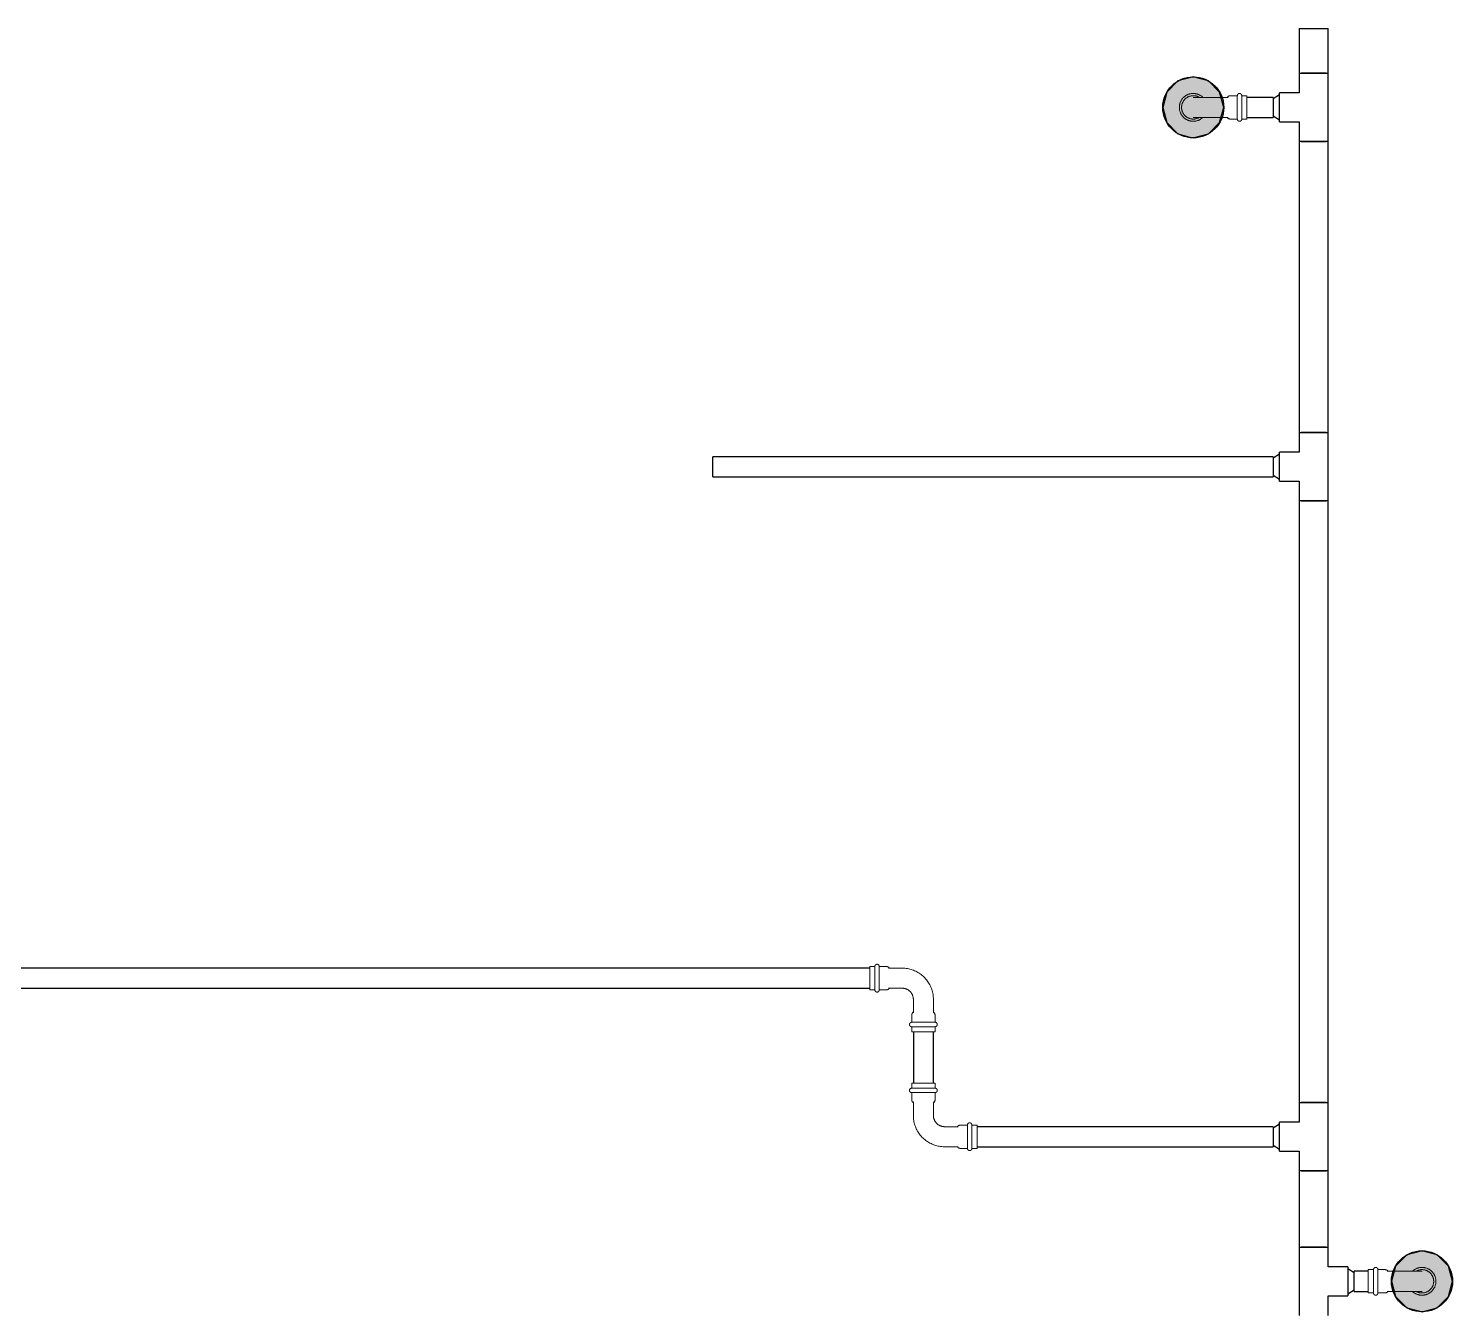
# Model space of a CAD drawing. Header units: inches. Extents: x -3327 to -1, y 8 to 1328.
# Drawn here: x -2052.7 to -1959.3, y 963.2 to 1047.6 of the extents above; entities that cross this region are included whole.
import ezdxf

# ---------------------------------------------------------------- set-up
doc = ezdxf.new("R2010")
doc.units = ezdxf.units.IN
doc.header["$MEASUREMENT"] = 0
doc.layers.add('P-PIPE', color=3, linetype='Continuous', lineweight=9)
doc.layers.add('X - REF - FP', color=7, linetype='Continuous', true_color=0xb90000)

# ---------------------------------------------------------------- blocks, each defined once
blk = doc.blocks.new('Victaulic-VicPress316-Elbow 90-45deg Style P568_P571 - Standard-V2-SECOND LEVEL')
at = {"layer": 'P-PIPE'}
for p, q in [((-3203.704, 731.097), (-3203.704, 730.203)), ((-3202.389, 730.206), (-3202.389, 731.097)), ((-3203.813, 730.051), (-3203.813, 729.6)), ((-3203.046, 729.6), (-3203.813, 729.6)), ((-3203.813, 729.309), (-3203.813, 728.97)), ((-3203.046, 729.309), (-3203.813, 729.309)), ((-3202.28, 729.6), (-3203.046, 729.6)), ((-3202.28, 729.309), (-3203.046, 729.309)), ((-3202.28, 729.6), (-3202.28, 730.051)), ((-3202.28, 728.97), (-3202.28, 729.309)), ((-3203.813, 728.97), (-3203.046, 728.97)), ((-3203.046, 728.97), (-3202.28, 728.97))]:
    blk.add_line(p, q, dxfattribs=at)
at = {"layer": 'P-PIPE', "flags": 128}
for points in [[(-3203.046, 733.402), (-3203.083, 733.401), (-3203.119, 733.399), (-3203.155, 733.395), (-3203.191, 733.39), (-3203.227, 733.384), (-3203.263, 733.376), (-3203.298, 733.366), (-3203.333, 733.356), (-3203.367, 733.344), (-3203.401, 733.33), (-3203.434, 733.315), (-3203.467, 733.299), (-3203.499, 733.281), (-3203.53, 733.263), (-3203.561, 733.243), (-3203.591, 733.222), (-3203.619, 733.199), (-3203.647, 733.176), (-3203.674, 733.151), (-3203.7, 733.125), (-3203.725, 733.099), (-3203.749, 733.071), (-3203.772, 733.043), (-3203.793, 733.013), (-3203.813, 732.983), (-3203.833, 732.952), (-3203.85, 732.92), (-3203.867, 732.887), (-3203.882, 732.854), (-3203.896, 732.82), (-3203.909, 732.786), (-3203.92, 732.751), (-3203.93, 732.716), (-3203.938, 732.681), (-3203.945, 732.645), (-3203.95, 732.609), (-3203.954, 732.573), (-3203.957, 732.536), (-3203.958, 732.5), (-3203.958, 732.463), (-3203.956, 732.427), (-3203.953, 732.391), (-3203.948, 732.354), (-3203.942, 732.318), (-3203.934, 732.283), (-3203.925, 732.247), (-3203.915, 732.212), (-3203.903, 732.178), (-3203.89, 732.144), (-3203.875, 732.11), (-3203.859, 732.078), (-3203.842, 732.045), (-3203.824, 732.014), (-3203.804, 731.983), (-3203.783, 731.953), (-3203.761, 731.924), (-3203.738, 731.896), (-3203.714, 731.869)], [(-3203.046, 733.257), (-3203.077, 733.256), (-3203.107, 733.254), (-3203.138, 733.251), (-3203.168, 733.247), (-3203.198, 733.241), (-3203.228, 733.235), (-3203.258, 733.227), (-3203.287, 733.218), (-3203.316, 733.207), (-3203.345, 733.196), (-3203.373, 733.183), (-3203.4, 733.17), (-3203.427, 733.155), (-3203.453, 733.139), (-3203.479, 733.123), (-3203.504, 733.105), (-3203.528, 733.086), (-3203.551, 733.066), (-3203.574, 733.046), (-3203.596, 733.024), (-3203.617, 733.002), (-3203.637, 732.978), (-3203.656, 732.954), (-3203.674, 732.93), (-3203.691, 732.904), (-3203.707, 732.878), (-3203.722, 732.851), (-3203.736, 732.824), (-3203.749, 732.796), (-3203.76, 732.768), (-3203.771, 732.739), (-3203.78, 732.71), (-3203.789, 732.68), (-3203.796, 732.65), (-3203.801, 732.62), (-3203.806, 732.59), (-3203.809, 732.559), (-3203.812, 732.529), (-3203.812, 732.498), (-3203.812, 732.468), (-3203.811, 732.437), (-3203.808, 732.406), (-3203.804, 732.376), (-3203.799, 732.346), (-3203.792, 732.316), (-3203.785, 732.286), (-3203.776, 732.257), (-3203.766, 732.228), (-3203.755, 732.199), (-3203.743, 732.171), (-3203.73, 732.143), (-3203.715, 732.116), (-3203.704, 732.096)], [(-3202.389, 731.858), (-3202.367, 731.881), (-3202.343, 731.909), (-3202.32, 731.937), (-3202.299, 731.967), (-3202.279, 731.997), (-3202.26, 732.028), (-3202.242, 732.06), (-3202.225, 732.093), (-3202.21, 732.126), (-3202.196, 732.16), (-3202.183, 732.194), (-3202.172, 732.229), (-3202.163, 732.264), (-3202.154, 732.299), (-3202.147, 732.335), (-3202.142, 732.371), (-3202.138, 732.407), (-3202.135, 732.444), (-3202.134, 732.48), (-3202.134, 732.517), (-3202.136, 732.553), (-3202.139, 732.589), (-3202.144, 732.626), (-3202.15, 732.662), (-3202.158, 732.697), (-3202.167, 732.733), (-3202.177, 732.768), (-3202.189, 732.802), (-3202.202, 732.836), (-3202.217, 732.87), (-3202.233, 732.902), (-3202.25, 732.935), (-3202.268, 732.966), (-3202.288, 732.997), (-3202.309, 733.027), (-3202.331, 733.056), (-3202.354, 733.084), (-3202.378, 733.111), (-3202.404, 733.137), (-3202.43, 733.163), (-3202.457, 733.187), (-3202.486, 733.21), (-3202.515, 733.231), (-3202.545, 733.252), (-3202.576, 733.271), (-3202.608, 733.29), (-3202.64, 733.307), (-3202.673, 733.322), (-3202.706, 733.336), (-3202.741, 733.349), (-3202.775, 733.361), (-3202.81, 733.371), (-3202.846, 733.38), (-3202.881, 733.387), (-3202.917, 733.393), (-3202.954, 733.397), (-3202.99, 733.4), (-3203.026, 733.402), (-3203.046, 733.402)], [(-3202.385, 732.102), (-3202.37, 732.129), (-3202.356, 732.156), (-3202.343, 732.184), (-3202.332, 732.212), (-3202.321, 732.241), (-3202.312, 732.27), (-3202.304, 732.3), (-3202.297, 732.33), (-3202.291, 732.36), (-3202.286, 732.39), (-3202.283, 732.421), (-3202.281, 732.451), (-3202.28, 732.482), (-3202.28, 732.512), (-3202.281, 732.543), (-3202.284, 732.574), (-3202.288, 732.604), (-3202.293, 732.634), (-3202.3, 732.664), (-3202.307, 732.694), (-3202.316, 732.723), (-3202.326, 732.752), (-3202.337, 732.781), (-3202.349, 732.809), (-3202.362, 732.837), (-3202.377, 732.864), (-3202.392, 732.89), (-3202.409, 732.916), (-3202.426, 732.941), (-3202.445, 732.966), (-3202.464, 732.989), (-3202.485, 733.012), (-3202.506, 733.034), (-3202.528, 733.055), (-3202.551, 733.075), (-3202.575, 733.095), (-3202.6, 733.113), (-3202.625, 733.13), (-3202.651, 733.147), (-3202.677, 733.162), (-3202.705, 733.176), (-3202.732, 733.189), (-3202.761, 733.201), (-3202.789, 733.212), (-3202.818, 733.222), (-3202.848, 733.23), (-3202.878, 733.238), (-3202.908, 733.244), (-3202.938, 733.249), (-3202.968, 733.253), (-3202.999, 733.255), (-3203.029, 733.256), (-3203.046, 733.257)], [(-3203.704, 732.49), (-3203.704, 732.489), (-3203.704, 732.486), (-3203.704, 732.48), (-3203.704, 732.472), (-3203.704, 732.462), (-3203.704, 732.45), (-3203.704, 732.436), (-3203.704, 732.419), (-3203.704, 732.401), (-3203.704, 732.38), (-3203.704, 732.357), (-3203.704, 732.333), (-3203.704, 732.306), (-3203.704, 732.277), (-3203.704, 732.247), (-3203.704, 732.214), (-3203.704, 732.18), (-3203.704, 732.144), (-3203.704, 732.107), (-3203.704, 732.068), (-3203.704, 732.027), (-3203.704, 731.985), (-3203.704, 731.941), (-3203.704, 731.896), (-3203.704, 731.85), (-3203.704, 731.802), (-3203.704, 731.754), (-3203.704, 731.704), (-3203.704, 731.653), (-3203.704, 731.602), (-3203.704, 731.549), (-3203.704, 731.496), (-3203.704, 731.443), (-3203.704, 731.388), (-3203.704, 731.334), (-3203.704, 731.279), (-3203.704, 731.223), (-3203.704, 731.168), (-3203.704, 731.112), (-3203.704, 731.097)], [(-3202.389, 731.097), (-3202.389, 731.153), (-3202.389, 731.208), (-3202.389, 731.264), (-3202.389, 731.319), (-3202.389, 731.374), (-3202.389, 731.428), (-3202.389, 731.482), (-3202.389, 731.535), (-3202.389, 731.588), (-3202.389, 731.639), (-3202.389, 731.69), (-3202.389, 731.74), (-3202.389, 731.789), (-3202.389, 731.837), (-3202.389, 731.884), (-3202.389, 731.929), (-3202.389, 731.973), (-3202.389, 732.016), (-3202.389, 732.057), (-3202.389, 732.096), (-3202.389, 732.134), (-3202.389, 732.171), (-3202.389, 732.205), (-3202.389, 732.238), (-3202.389, 732.269), (-3202.389, 732.298), (-3202.389, 732.326), (-3202.389, 732.351), (-3202.389, 732.374), (-3202.389, 732.395), (-3202.389, 732.414), (-3202.389, 732.432), (-3202.389, 732.446), (-3202.389, 732.459), (-3202.389, 732.47), (-3202.389, 732.478), (-3202.389, 732.484), (-3202.389, 732.488), (-3202.389, 732.49), (-3202.389, 732.49)], [(-3203.813, 730.051), (-3203.812, 730.062), (-3203.812, 730.073), (-3203.811, 730.084), (-3203.809, 730.094), (-3203.807, 730.105), (-3203.805, 730.116), (-3203.802, 730.126), (-3203.799, 730.137), (-3203.795, 730.147), (-3203.791, 730.157), (-3203.787, 730.167), (-3203.782, 730.177), (-3203.777, 730.186), (-3203.771, 730.196), (-3203.765, 730.205), (-3203.759, 730.214), (-3203.752, 730.222), (-3203.745, 730.231), (-3203.738, 730.239), (-3203.73, 730.246), (-3203.722, 730.254), (-3203.714, 730.261), (-3203.705, 730.268), (-3203.704, 730.269)], [(-3202.389, 730.269), (-3202.38, 730.262), (-3202.372, 730.255), (-3202.364, 730.248), (-3202.356, 730.24), (-3202.348, 730.232), (-3202.341, 730.224), (-3202.335, 730.215), (-3202.328, 730.207), (-3202.322, 730.197), (-3202.317, 730.188), (-3202.311, 730.179), (-3202.306, 730.169), (-3202.302, 730.159), (-3202.298, 730.149), (-3202.294, 730.139), (-3202.291, 730.128), (-3202.288, 730.118), (-3202.285, 730.107), (-3202.283, 730.096), (-3202.282, 730.086), (-3202.281, 730.075), (-3202.28, 730.064), (-3202.28, 730.053), (-3202.28, 730.051)], [(-3203.813, 729.309), (-3203.818, 729.309), (-3203.824, 729.309), (-3203.83, 729.31), (-3203.836, 729.31), (-3203.841, 729.311), (-3203.847, 729.313), (-3203.853, 729.314), (-3203.858, 729.316), (-3203.864, 729.318), (-3203.869, 729.32), (-3203.875, 729.322), (-3203.88, 729.325), (-3203.885, 729.328), (-3203.89, 729.331), (-3203.895, 729.334), (-3203.899, 729.337), (-3203.904, 729.341), (-3203.908, 729.345), (-3203.913, 729.349), (-3203.917, 729.353), (-3203.921, 729.357), (-3203.925, 729.361), (-3203.928, 729.366), (-3203.932, 729.371), (-3203.935, 729.375), (-3203.938, 729.38), (-3203.941, 729.385), (-3203.944, 729.391), (-3203.946, 729.396), (-3203.948, 729.401), (-3203.95, 729.407), (-3203.952, 729.412), (-3203.953, 729.418), (-3203.955, 729.424), (-3203.956, 729.429), (-3203.957, 729.435), (-3203.957, 729.441), (-3203.958, 729.447), (-3203.958, 729.452), (-3203.958, 729.458), (-3203.958, 729.464), (-3203.957, 729.47), (-3203.956, 729.476), (-3203.955, 729.481), (-3203.954, 729.487), (-3203.953, 729.493), (-3203.951, 729.498), (-3203.949, 729.504), (-3203.947, 729.509), (-3203.945, 729.515), (-3203.942, 729.52), (-3203.94, 729.525), (-3203.937, 729.53), (-3203.934, 729.535), (-3203.93, 729.54), (-3203.927, 729.544), (-3203.923, 729.549), (-3203.919, 729.553), (-3203.915, 729.557), (-3203.911, 729.561), (-3203.906, 729.565), (-3203.902, 729.569), (-3203.897, 729.572), (-3203.892, 729.576), (-3203.888, 729.579), (-3203.882, 729.582), (-3203.877, 729.584), (-3203.872, 729.587), (-3203.867, 729.589), (-3203.861, 729.591), (-3203.856, 729.593), (-3203.85, 729.595), (-3203.845, 729.596), (-3203.839, 729.597), (-3203.833, 729.598), (-3203.827, 729.599), (-3203.821, 729.599), (-3203.816, 729.599), (-3203.813, 729.6)], [(-3203.046, 729.6), (-3203.077, 729.6), (-3203.107, 729.6), (-3203.138, 729.6), (-3203.168, 729.6), (-3203.198, 729.6), (-3203.228, 729.6), (-3203.258, 729.6), (-3203.287, 729.6), (-3203.316, 729.6), (-3203.345, 729.6), (-3203.373, 729.6), (-3203.4, 729.6), (-3203.427, 729.6), (-3203.453, 729.6), (-3203.479, 729.6), (-3203.504, 729.6), (-3203.528, 729.6), (-3203.551, 729.6), (-3203.574, 729.6), (-3203.596, 729.6), (-3203.617, 729.6), (-3203.637, 729.6), (-3203.656, 729.6), (-3203.674, 729.6), (-3203.691, 729.6), (-3203.707, 729.6), (-3203.722, 729.6), (-3203.736, 729.6), (-3203.749, 729.6), (-3203.76, 729.6), (-3203.771, 729.6), (-3203.78, 729.6), (-3203.789, 729.6), (-3203.796, 729.6), (-3203.801, 729.6), (-3203.806, 729.6), (-3203.809, 729.6), (-3203.812, 729.6), (-3203.812, 729.6), (-3203.813, 729.6)], [(-3203.813, 729.6), (-3203.812, 729.6), (-3203.81, 729.6), (-3203.807, 729.6), (-3203.803, 729.6), (-3203.797, 729.6), (-3203.791, 729.6), (-3203.783, 729.6), (-3203.774, 729.6)], [(-3203.771, 729.309), (-3203.78, 729.309), (-3203.789, 729.309), (-3203.796, 729.309), (-3203.801, 729.309), (-3203.806, 729.309), (-3203.809, 729.309), (-3203.812, 729.309), (-3203.812, 729.309), (-3203.813, 729.309)], [(-3203.813, 729.309), (-3203.812, 729.309), (-3203.81, 729.309), (-3203.807, 729.309), (-3203.803, 729.309), (-3203.797, 729.309), (-3203.791, 729.309), (-3203.783, 729.309), (-3203.774, 729.309), (-3203.763, 729.309), (-3203.752, 729.309), (-3203.74, 729.309), (-3203.726, 729.309), (-3203.711, 729.309), (-3203.695, 729.309), (-3203.679, 729.309), (-3203.661, 729.309), (-3203.642, 729.309), (-3203.622, 729.309), (-3203.602, 729.309), (-3203.58, 729.309), (-3203.558, 729.309), (-3203.534, 729.309), (-3203.51, 729.309), (-3203.486, 729.309), (-3203.46, 729.309), (-3203.434, 729.309), (-3203.407, 729.309), (-3203.38, 729.309), (-3203.352, 729.309), (-3203.324, 729.309), (-3203.295, 729.309), (-3203.266, 729.309), (-3203.236, 729.309), (-3203.206, 729.309), (-3203.176, 729.309), (-3203.146, 729.309), (-3203.116, 729.309), (-3203.085, 729.309), (-3203.054, 729.309), (-3203.046, 729.309)], [(-3202.28, 729.6), (-3202.28, 729.6), (-3202.282, 729.6), (-3202.285, 729.6), (-3202.289, 729.6), (-3202.295, 729.6), (-3202.302, 729.6), (-3202.309, 729.6), (-3202.318, 729.6), (-3202.329, 729.6), (-3202.34, 729.6), (-3202.353, 729.6), (-3202.366, 729.6), (-3202.381, 729.6), (-3202.397, 729.6), (-3202.413, 729.6), (-3202.431, 729.6), (-3202.45, 729.6), (-3202.47, 729.6), (-3202.49, 729.6), (-3202.512, 729.6), (-3202.534, 729.6), (-3202.558, 729.6), (-3202.582, 729.6), (-3202.606, 729.6), (-3202.632, 729.6), (-3202.658, 729.6), (-3202.685, 729.6), (-3202.712, 729.6), (-3202.74, 729.6), (-3202.768, 729.6), (-3202.797, 729.6), (-3202.826, 729.6), (-3202.856, 729.6), (-3202.886, 729.6), (-3202.916, 729.6), (-3202.946, 729.6), (-3202.977, 729.6), (-3203.007, 729.6), (-3203.038, 729.6), (-3203.046, 729.6)], [(-3203.046, 729.309), (-3203.015, 729.309), (-3202.985, 729.309), (-3202.954, 729.309), (-3202.924, 729.309), (-3202.894, 729.309), (-3202.864, 729.309), (-3202.834, 729.309), (-3202.805, 729.309), (-3202.776, 729.309), (-3202.748, 729.309), (-3202.72, 729.309), (-3202.692, 729.309), (-3202.665, 729.309), (-3202.639, 729.309), (-3202.613, 729.309), (-3202.588, 729.309), (-3202.564, 729.309), (-3202.541, 729.309), (-3202.518, 729.309), (-3202.496, 729.309), (-3202.475, 729.309), (-3202.455, 729.309), (-3202.436, 729.309), (-3202.418, 729.309), (-3202.401, 729.309), (-3202.385, 729.309), (-3202.37, 729.309), (-3202.356, 729.309), (-3202.343, 729.309), (-3202.332, 729.309), (-3202.321, 729.309), (-3202.312, 729.309), (-3202.304, 729.309), (-3202.297, 729.309), (-3202.291, 729.309), (-3202.286, 729.309), (-3202.283, 729.309), (-3202.281, 729.309), (-3202.28, 729.309), (-3202.28, 729.309)], [(-3202.321, 729.6), (-3202.312, 729.6), (-3202.304, 729.6), (-3202.297, 729.6), (-3202.291, 729.6), (-3202.286, 729.6), (-3202.283, 729.6), (-3202.281, 729.6), (-3202.28, 729.6), (-3202.28, 729.6)], [(-3202.28, 729.309), (-3202.28, 729.309), (-3202.282, 729.309), (-3202.285, 729.309), (-3202.289, 729.309), (-3202.295, 729.309), (-3202.302, 729.309), (-3202.309, 729.309), (-3202.318, 729.309)], [(-3202.28, 729.6), (-3202.274, 729.599), (-3202.268, 729.599), (-3202.262, 729.598), (-3202.256, 729.598), (-3202.251, 729.597), (-3202.245, 729.595), (-3202.239, 729.594), (-3202.234, 729.592), (-3202.228, 729.59), (-3202.223, 729.588), (-3202.218, 729.586), (-3202.212, 729.583), (-3202.207, 729.58), (-3202.202, 729.577), (-3202.197, 729.574), (-3202.193, 729.571), (-3202.188, 729.567), (-3202.184, 729.563), (-3202.179, 729.559), (-3202.175, 729.555), (-3202.171, 729.551), (-3202.167, 729.547), (-3202.164, 729.542), (-3202.16, 729.537), (-3202.157, 729.533), (-3202.154, 729.528), (-3202.151, 729.523), (-3202.149, 729.517), (-3202.146, 729.512), (-3202.144, 729.507), (-3202.142, 729.501), (-3202.14, 729.496), (-3202.139, 729.49), (-3202.137, 729.484), (-3202.136, 729.479), (-3202.135, 729.473), (-3202.135, 729.467), (-3202.134, 729.461), (-3202.134, 729.456), (-3202.134, 729.45), (-3202.134, 729.444), (-3202.135, 729.438), (-3202.136, 729.432), (-3202.137, 729.427), (-3202.138, 729.421), (-3202.139, 729.415), (-3202.141, 729.41), (-3202.143, 729.404), (-3202.145, 729.399), (-3202.147, 729.393), (-3202.15, 729.388), (-3202.152, 729.383), (-3202.155, 729.378), (-3202.159, 729.373), (-3202.162, 729.368), (-3202.165, 729.364), (-3202.169, 729.359), (-3202.173, 729.355), (-3202.177, 729.351), (-3202.181, 729.347), (-3202.186, 729.343), (-3202.19, 729.339), (-3202.195, 729.336), (-3202.2, 729.332), (-3202.205, 729.329), (-3202.21, 729.326), (-3202.215, 729.324), (-3202.22, 729.321), (-3202.225, 729.319), (-3202.231, 729.317), (-3202.236, 729.315), (-3202.242, 729.313), (-3202.248, 729.312), (-3202.253, 729.311), (-3202.259, 729.31), (-3202.265, 729.309), (-3202.271, 729.309), (-3202.276, 729.309), (-3202.28, 729.309)]]:
    blk.add_lwpolyline(points, dxfattribs=at)
blk = doc.blocks.new('Victaulic-VicPress316-Elbow 90-45deg Style P568_P571 - Standard-V1-SECOND LEVEL')
at = {"layer": 'P-PIPE'}
for p, q in [((-0.767, 3.52), (-0.767, 3.181)), ((0.766, 3.52), (-0.767, 3.52)), ((-0.767, 3.181), (0.766, 3.181)), ((-0.767, 2.89), (-0.767, 2.439)), ((-0.767, 2.89), (0.766, 2.89)), ((0.766, 3.181), (0.766, 3.52)), ((0.766, 2.439), (0.766, 2.89)), ((-0.658, 2.278), (-0.658, 1.393)), ((0.657, 1.393), (0.657, 2.278)), ((-3.181, 0.766), (-3.52, 0.766)), ((-3.52, 0.766), (-3.52, -0.767)), ((-3.181, -0.767), (-3.181, 0.766)), ((-2.439, 0.766), (-2.89, 0.766)), ((-2.89, -0.767), (-2.89, 0.766)), ((-1.393, 0.657), (-2.278, 0.657)), ((-3.52, -0.767), (-3.181, -0.767)), ((-2.89, -0.767), (-2.439, -0.767)), ((-2.278, -0.658), (-1.393, -0.658))]:
    blk.add_line(p, q, dxfattribs=at)
at = {"layer": 'P-PIPE', "flags": 128}
for points in [[(-0.767, 2.89), (-0.772, 2.891), (-0.778, 2.891), (-0.784, 2.892), (-0.79, 2.892), (-0.795, 2.893), (-0.801, 2.895), (-0.807, 2.896), (-0.812, 2.898), (-0.818, 2.9), (-0.823, 2.902), (-0.828, 2.904), (-0.834, 2.907), (-0.839, 2.91), (-0.844, 2.913), (-0.849, 2.916), (-0.853, 2.919), (-0.858, 2.923), (-0.862, 2.927), (-0.867, 2.931), (-0.871, 2.935), (-0.875, 2.939), (-0.879, 2.943), (-0.882, 2.948), (-0.886, 2.953), (-0.889, 2.957), (-0.892, 2.962), (-0.895, 2.967), (-0.897, 2.973), (-0.9, 2.978), (-0.902, 2.983), (-0.904, 2.989), (-0.906, 2.994), (-0.907, 3), (-0.909, 3.006), (-0.91, 3.011), (-0.911, 3.017), (-0.911, 3.023), (-0.912, 3.029), (-0.912, 3.034), (-0.912, 3.04), (-0.912, 3.046), (-0.911, 3.052), (-0.91, 3.058), (-0.909, 3.063), (-0.908, 3.069), (-0.907, 3.075), (-0.905, 3.08), (-0.903, 3.086), (-0.901, 3.091), (-0.899, 3.097), (-0.896, 3.102), (-0.894, 3.107), (-0.891, 3.112), (-0.887, 3.117), (-0.884, 3.122), (-0.881, 3.126), (-0.877, 3.131), (-0.873, 3.135), (-0.869, 3.139), (-0.865, 3.143), (-0.86, 3.147), (-0.856, 3.151), (-0.851, 3.154), (-0.846, 3.158), (-0.842, 3.161), (-0.836, 3.164), (-0.831, 3.166), (-0.826, 3.169), (-0.821, 3.171), (-0.815, 3.173), (-0.81, 3.175), (-0.804, 3.177), (-0.798, 3.178), (-0.793, 3.179), (-0.787, 3.18), (-0.781, 3.181), (-0.775, 3.181), (-0.77, 3.181), (-0.767, 3.181)], [(0.766, 3.181), (0.766, 3.181), (0.764, 3.181), (0.761, 3.181), (0.757, 3.181), (0.751, 3.181), (0.745, 3.181), (0.737, 3.181), (0.728, 3.181), (0.717, 3.181), (0.706, 3.181), (0.693, 3.181), (0.68, 3.181), (0.665, 3.181), (0.649, 3.181), (0.633, 3.181), (0.615, 3.181), (0.596, 3.181), (0.576, 3.181), (0.556, 3.181), (0.534, 3.181), (0.512, 3.181), (0.488, 3.181), (0.464, 3.181), (0.44, 3.181), (0.414, 3.181), (0.388, 3.181), (0.361, 3.181), (0.334, 3.181), (0.306, 3.181), (0.278, 3.181), (0.249, 3.181), (0.22, 3.181), (0.19, 3.181), (0.16, 3.181), (0.13, 3.181), (0.1, 3.181), (0.069, 3.181), (0.039, 3.181), (0.008, 3.181), (-0.022, 3.181), (-0.053, 3.181), (-0.084, 3.181), (-0.114, 3.181), (-0.144, 3.181), (-0.174, 3.181), (-0.204, 3.181), (-0.233, 3.181), (-0.262, 3.181), (-0.291, 3.181), (-0.319, 3.181), (-0.347, 3.181), (-0.374, 3.181), (-0.4, 3.181), (-0.426, 3.181), (-0.451, 3.181), (-0.476, 3.181), (-0.499, 3.181), (-0.522, 3.181), (-0.544, 3.181), (-0.565, 3.181), (-0.585, 3.181), (-0.605, 3.181), (-0.623, 3.181), (-0.64, 3.181), (-0.657, 3.181), (-0.672, 3.181), (-0.686, 3.181), (-0.699, 3.181), (-0.711, 3.181), (-0.722, 3.181), (-0.732, 3.181), (-0.74, 3.181), (-0.748, 3.181), (-0.754, 3.181), (-0.759, 3.181), (-0.763, 3.181), (-0.765, 3.181), (-0.766, 3.181), (-0.767, 3.181)], [(-0.767, 3.181), (-0.766, 3.181), (-0.764, 3.181), (-0.761, 3.181), (-0.757, 3.181), (-0.751, 3.181), (-0.745, 3.181), (-0.737, 3.181), (-0.728, 3.181)], [(-0.767, 2.89), (-0.766, 2.89), (-0.764, 2.89), (-0.761, 2.89), (-0.757, 2.89), (-0.751, 2.89), (-0.745, 2.89), (-0.737, 2.89), (-0.728, 2.89), (-0.717, 2.89), (-0.706, 2.89), (-0.693, 2.89), (-0.68, 2.89), (-0.665, 2.89), (-0.649, 2.89), (-0.633, 2.89), (-0.615, 2.89), (-0.596, 2.89), (-0.576, 2.89), (-0.556, 2.89), (-0.534, 2.89), (-0.512, 2.89), (-0.488, 2.89), (-0.464, 2.89), (-0.44, 2.89), (-0.414, 2.89), (-0.388, 2.89), (-0.361, 2.89), (-0.334, 2.89), (-0.306, 2.89), (-0.278, 2.89), (-0.249, 2.89), (-0.22, 2.89), (-0.19, 2.89), (-0.16, 2.89), (-0.13, 2.89), (-0.1, 2.89), (-0.069, 2.89), (-0.039, 2.89), (-0.008, 2.89), (0.022, 2.89), (0.053, 2.89), (0.084, 2.89), (0.114, 2.89), (0.144, 2.89), (0.174, 2.89), (0.204, 2.89), (0.233, 2.89), (0.262, 2.89), (0.291, 2.89), (0.319, 2.89), (0.347, 2.89), (0.374, 2.89), (0.4, 2.89), (0.426, 2.89), (0.451, 2.89), (0.476, 2.89), (0.499, 2.89), (0.522, 2.89), (0.544, 2.89), (0.565, 2.89), (0.585, 2.89), (0.605, 2.89), (0.623, 2.89), (0.64, 2.89), (0.657, 2.89), (0.672, 2.89), (0.686, 2.89), (0.699, 2.89), (0.711, 2.89), (0.722, 2.89), (0.732, 2.89), (0.74, 2.89), (0.748, 2.89), (0.754, 2.89), (0.759, 2.89), (0.763, 2.89), (0.765, 2.89), (0.766, 2.89), (0.766, 2.89)], [(-0.722, 2.89), (-0.732, 2.89), (-0.74, 2.89), (-0.748, 2.89), (-0.754, 2.89), (-0.759, 2.89), (-0.763, 2.89), (-0.765, 2.89), (-0.766, 2.89), (-0.767, 2.89)], [(0.722, 3.181), (0.732, 3.181), (0.74, 3.181), (0.748, 3.181), (0.754, 3.181), (0.759, 3.181), (0.763, 3.181), (0.765, 3.181), (0.766, 3.181), (0.766, 3.181)], [(0.766, 2.89), (0.766, 2.89), (0.764, 2.89), (0.761, 2.89), (0.757, 2.89), (0.751, 2.89), (0.745, 2.89), (0.737, 2.89), (0.728, 2.89)], [(0.766, 3.181), (0.772, 3.181), (0.778, 3.181), (0.784, 3.18), (0.79, 3.18), (0.795, 3.179), (0.801, 3.177), (0.807, 3.176), (0.812, 3.174), (0.818, 3.172), (0.823, 3.17), (0.828, 3.168), (0.834, 3.165), (0.839, 3.162), (0.844, 3.159), (0.849, 3.156), (0.853, 3.153), (0.858, 3.149), (0.862, 3.145), (0.867, 3.141), (0.871, 3.137), (0.875, 3.133), (0.879, 3.129), (0.882, 3.124), (0.886, 3.119), (0.889, 3.115), (0.892, 3.11), (0.895, 3.105), (0.897, 3.099), (0.9, 3.094), (0.902, 3.089), (0.904, 3.083), (0.906, 3.078), (0.907, 3.072), (0.909, 3.066), (0.91, 3.061), (0.911, 3.055), (0.911, 3.049), (0.912, 3.043), (0.912, 3.038), (0.912, 3.032), (0.912, 3.026), (0.911, 3.02), (0.91, 3.014), (0.909, 3.009), (0.908, 3.003), (0.907, 2.997), (0.905, 2.992), (0.903, 2.986), (0.901, 2.981), (0.899, 2.975), (0.896, 2.97), (0.894, 2.965), (0.891, 2.96), (0.887, 2.955), (0.884, 2.95), (0.881, 2.946), (0.877, 2.941), (0.873, 2.937), (0.869, 2.933), (0.865, 2.929), (0.86, 2.925), (0.856, 2.921), (0.851, 2.918), (0.846, 2.914), (0.842, 2.911), (0.836, 2.908), (0.831, 2.906), (0.826, 2.903), (0.821, 2.901), (0.815, 2.899), (0.81, 2.897), (0.804, 2.895), (0.798, 2.894), (0.793, 2.893), (0.787, 2.892), (0.781, 2.891), (0.775, 2.891), (0.77, 2.891), (0.766, 2.89)], [(-0.658, 2.221), (-0.666, 2.228), (-0.674, 2.235), (-0.682, 2.242), (-0.69, 2.25), (-0.698, 2.258), (-0.705, 2.266), (-0.711, 2.275), (-0.718, 2.283), (-0.724, 2.293), (-0.729, 2.302), (-0.735, 2.311), (-0.74, 2.321), (-0.744, 2.331), (-0.748, 2.341), (-0.752, 2.351), (-0.755, 2.362), (-0.758, 2.372), (-0.761, 2.383), (-0.763, 2.394), (-0.764, 2.404), (-0.765, 2.415), (-0.766, 2.426), (-0.767, 2.437), (-0.767, 2.439)], [(0.766, 2.439), (0.766, 2.428), (0.766, 2.417), (0.765, 2.406), (0.763, 2.396), (0.761, 2.385), (0.759, 2.374), (0.756, 2.364), (0.753, 2.353), (0.749, 2.343), (0.745, 2.333), (0.741, 2.323), (0.736, 2.313), (0.73, 2.304), (0.725, 2.294), (0.719, 2.285), (0.713, 2.276), (0.706, 2.268), (0.699, 2.259), (0.692, 2.251), (0.684, 2.244), (0.676, 2.236), (0.668, 2.229), (0.659, 2.222), (0.657, 2.221)], [(-0.658, 1.393), (-0.658, 1.364), (-0.66, 1.334), (-0.663, 1.305), (-0.667, 1.276), (-0.672, 1.247), (-0.679, 1.218), (-0.686, 1.19), (-0.695, 1.162), (-0.705, 1.134), (-0.716, 1.107), (-0.728, 1.08), (-0.741, 1.053), (-0.755, 1.028), (-0.77, 1.002), (-0.786, 0.978), (-0.803, 0.954), (-0.821, 0.931), (-0.84, 0.908), (-0.86, 0.886), (-0.881, 0.865), (-0.902, 0.845), (-0.924, 0.826), (-0.947, 0.808), (-0.971, 0.79), (-0.996, 0.774), (-1.021, 0.759), (-1.046, 0.744), (-1.073, 0.731), (-1.099, 0.719), (-1.126, 0.707), (-1.154, 0.697), (-1.182, 0.688), (-1.21, 0.681), (-1.239, 0.674), (-1.268, 0.668), (-1.297, 0.664), (-1.326, 0.661), (-1.356, 0.658), (-1.385, 0.658), (-1.393, 0.657)], [(-1.393, -0.658), (-1.311, -0.656), (-1.229, -0.651), (-1.148, -0.643), (-1.066, -0.631), (-0.986, -0.617), (-0.906, -0.599), (-0.826, -0.578), (-0.748, -0.553), (-0.671, -0.526), (-0.594, -0.496), (-0.52, -0.462), (-0.446, -0.426), (-0.374, -0.386), (-0.304, -0.344), (-0.235, -0.299), (-0.168, -0.252), (-0.104, -0.201), (-0.041, -0.149), (0.02, -0.093), (0.078, -0.036), (0.134, 0.024), (0.187, 0.087), (0.238, 0.151), (0.287, 0.217), (0.332, 0.285), (0.375, 0.355), (0.415, 0.427), (0.453, 0.5), (0.487, 0.574), (0.518, 0.65), (0.546, 0.727), (0.571, 0.805), (0.593, 0.884), (0.612, 0.964), (0.628, 1.044), (0.64, 1.126), (0.649, 1.207), (0.655, 1.289), (0.657, 1.371), (0.657, 1.393)], [(-3.181, 0.766), (-3.181, 0.772), (-3.181, 0.778), (-3.18, 0.784), (-3.18, 0.79), (-3.179, 0.795), (-3.177, 0.801), (-3.176, 0.807), (-3.174, 0.812), (-3.172, 0.818), (-3.17, 0.823), (-3.168, 0.828), (-3.165, 0.834), (-3.162, 0.839), (-3.159, 0.844), (-3.156, 0.849), (-3.153, 0.853), (-3.149, 0.858), (-3.145, 0.862), (-3.141, 0.867), (-3.137, 0.871), (-3.133, 0.875), (-3.129, 0.879), (-3.124, 0.882), (-3.119, 0.886), (-3.115, 0.889), (-3.11, 0.892), (-3.105, 0.895), (-3.099, 0.897), (-3.094, 0.9), (-3.089, 0.902), (-3.083, 0.904), (-3.078, 0.906), (-3.072, 0.907), (-3.066, 0.909), (-3.061, 0.91), (-3.055, 0.911), (-3.049, 0.911), (-3.043, 0.912), (-3.038, 0.912), (-3.032, 0.912), (-3.026, 0.912), (-3.02, 0.911), (-3.014, 0.91), (-3.009, 0.909), (-3.003, 0.908), (-2.997, 0.907), (-2.992, 0.905), (-2.986, 0.903), (-2.981, 0.901), (-2.975, 0.899), (-2.97, 0.896), (-2.965, 0.894), (-2.96, 0.891), (-2.955, 0.887), (-2.95, 0.884), (-2.946, 0.881), (-2.941, 0.877), (-2.937, 0.873), (-2.933, 0.869), (-2.929, 0.865), (-2.925, 0.86), (-2.921, 0.856), (-2.918, 0.851), (-2.914, 0.846), (-2.911, 0.842), (-2.908, 0.836), (-2.906, 0.831), (-2.903, 0.826), (-2.901, 0.821), (-2.899, 0.815), (-2.897, 0.81), (-2.895, 0.804), (-2.894, 0.798), (-2.893, 0.793), (-2.892, 0.787), (-2.891, 0.781), (-2.891, 0.775), (-2.891, 0.77), (-2.89, 0.766)], [(-3.181, 0.766), (-3.181, 0.766), (-3.181, 0.764), (-3.181, 0.761), (-3.181, 0.757), (-3.181, 0.751), (-3.181, 0.745), (-3.181, 0.737), (-3.181, 0.728), (-3.181, 0.717), (-3.181, 0.706), (-3.181, 0.693), (-3.181, 0.68), (-3.181, 0.665), (-3.181, 0.649), (-3.181, 0.633), (-3.181, 0.615), (-3.181, 0.596), (-3.181, 0.576), (-3.181, 0.556), (-3.181, 0.534), (-3.181, 0.512), (-3.181, 0.488), (-3.181, 0.464), (-3.181, 0.44), (-3.181, 0.414), (-3.181, 0.388), (-3.181, 0.361), (-3.181, 0.334), (-3.181, 0.306), (-3.181, 0.278), (-3.181, 0.249), (-3.181, 0.22), (-3.181, 0.19), (-3.181, 0.16), (-3.181, 0.13), (-3.181, 0.1), (-3.181, 0.069), (-3.181, 0.039), (-3.181, 0.008), (-3.181, -0.022), (-3.181, -0.053), (-3.181, -0.084), (-3.181, -0.114), (-3.181, -0.144), (-3.181, -0.174), (-3.181, -0.204), (-3.181, -0.233), (-3.181, -0.262), (-3.181, -0.291), (-3.181, -0.319), (-3.181, -0.347), (-3.181, -0.374), (-3.181, -0.4), (-3.181, -0.426), (-3.181, -0.451), (-3.181, -0.476), (-3.181, -0.499), (-3.181, -0.522), (-3.181, -0.544), (-3.181, -0.565), (-3.181, -0.585), (-3.181, -0.605), (-3.181, -0.623), (-3.181, -0.64), (-3.181, -0.657), (-3.181, -0.672), (-3.181, -0.686), (-3.181, -0.699), (-3.181, -0.711), (-3.181, -0.722), (-3.181, -0.732), (-3.181, -0.74), (-3.181, -0.748), (-3.181, -0.754), (-3.181, -0.759), (-3.181, -0.763), (-3.181, -0.765), (-3.181, -0.766), (-3.181, -0.767)], [(-3.181, 0.722), (-3.181, 0.732), (-3.181, 0.74), (-3.181, 0.748), (-3.181, 0.754), (-3.181, 0.759), (-3.181, 0.763), (-3.181, 0.765), (-3.181, 0.766), (-3.181, 0.766)], [(-2.89, -0.767), (-2.89, -0.766), (-2.89, -0.764), (-2.89, -0.761), (-2.89, -0.757), (-2.89, -0.751), (-2.89, -0.745), (-2.89, -0.737), (-2.89, -0.728), (-2.89, -0.717), (-2.89, -0.706), (-2.89, -0.693), (-2.89, -0.68), (-2.89, -0.665), (-2.89, -0.649), (-2.89, -0.633), (-2.89, -0.615), (-2.89, -0.596), (-2.89, -0.576), (-2.89, -0.556), (-2.89, -0.534), (-2.89, -0.512), (-2.89, -0.488), (-2.89, -0.464), (-2.89, -0.44), (-2.89, -0.414), (-2.89, -0.388), (-2.89, -0.361), (-2.89, -0.334), (-2.89, -0.306), (-2.89, -0.278), (-2.89, -0.249), (-2.89, -0.22), (-2.89, -0.19), (-2.89, -0.16), (-2.89, -0.13), (-2.89, -0.1), (-2.89, -0.069), (-2.89, -0.039), (-2.89, -0.008), (-2.89, 0.022), (-2.89, 0.053), (-2.89, 0.084), (-2.89, 0.114), (-2.89, 0.144), (-2.89, 0.174), (-2.89, 0.204), (-2.89, 0.233), (-2.89, 0.262), (-2.89, 0.291), (-2.89, 0.319), (-2.89, 0.347), (-2.89, 0.374), (-2.89, 0.4), (-2.89, 0.426), (-2.89, 0.451), (-2.89, 0.476), (-2.89, 0.499), (-2.89, 0.522), (-2.89, 0.544), (-2.89, 0.565), (-2.89, 0.585), (-2.89, 0.605), (-2.89, 0.623), (-2.89, 0.64), (-2.89, 0.657), (-2.89, 0.672), (-2.89, 0.686), (-2.89, 0.699), (-2.89, 0.711), (-2.89, 0.722), (-2.89, 0.732), (-2.89, 0.74), (-2.89, 0.748), (-2.89, 0.754), (-2.89, 0.759), (-2.89, 0.763), (-2.89, 0.765), (-2.89, 0.766), (-2.89, 0.766)], [(-2.89, 0.766), (-2.89, 0.766), (-2.89, 0.764), (-2.89, 0.761), (-2.89, 0.757), (-2.89, 0.751), (-2.89, 0.745), (-2.89, 0.737), (-2.89, 0.728)], [(-2.439, 0.766), (-2.428, 0.766), (-2.417, 0.766), (-2.406, 0.765), (-2.396, 0.763), (-2.385, 0.761), (-2.374, 0.759), (-2.364, 0.756), (-2.353, 0.753), (-2.343, 0.749), (-2.333, 0.745), (-2.323, 0.741), (-2.313, 0.736), (-2.304, 0.73), (-2.294, 0.725), (-2.285, 0.719), (-2.276, 0.713), (-2.268, 0.706), (-2.259, 0.699), (-2.251, 0.692), (-2.244, 0.684), (-2.236, 0.676), (-2.229, 0.668), (-2.222, 0.659), (-2.221, 0.657)], [(-3.181, -0.767), (-3.181, -0.766), (-3.181, -0.764), (-3.181, -0.761), (-3.181, -0.757), (-3.181, -0.751), (-3.181, -0.745), (-3.181, -0.737), (-3.181, -0.728)], [(-2.89, -0.767), (-2.891, -0.772), (-2.891, -0.778), (-2.892, -0.784), (-2.892, -0.79), (-2.893, -0.795), (-2.895, -0.801), (-2.896, -0.807), (-2.898, -0.812), (-2.9, -0.818), (-2.902, -0.823), (-2.904, -0.828), (-2.907, -0.834), (-2.91, -0.839), (-2.913, -0.844), (-2.916, -0.849), (-2.919, -0.853), (-2.923, -0.858), (-2.927, -0.862), (-2.931, -0.867), (-2.935, -0.871), (-2.939, -0.875), (-2.943, -0.879), (-2.948, -0.882), (-2.953, -0.886), (-2.957, -0.889), (-2.962, -0.892), (-2.967, -0.895), (-2.973, -0.897), (-2.978, -0.9), (-2.983, -0.902), (-2.989, -0.904), (-2.994, -0.906), (-3, -0.907), (-3.006, -0.909), (-3.011, -0.91), (-3.017, -0.911), (-3.023, -0.911), (-3.029, -0.912), (-3.034, -0.912), (-3.04, -0.912), (-3.046, -0.912), (-3.052, -0.911), (-3.058, -0.91), (-3.063, -0.909), (-3.069, -0.908), (-3.075, -0.907), (-3.08, -0.905), (-3.086, -0.903), (-3.091, -0.901), (-3.097, -0.899), (-3.102, -0.896), (-3.107, -0.894), (-3.112, -0.891), (-3.117, -0.887), (-3.122, -0.884), (-3.126, -0.881), (-3.131, -0.877), (-3.135, -0.873), (-3.139, -0.869), (-3.143, -0.865), (-3.147, -0.86), (-3.151, -0.856), (-3.154, -0.851), (-3.158, -0.846), (-3.161, -0.842), (-3.164, -0.836), (-3.166, -0.831), (-3.169, -0.826), (-3.171, -0.821), (-3.173, -0.815), (-3.175, -0.81), (-3.177, -0.804), (-3.178, -0.798), (-3.179, -0.793), (-3.18, -0.787), (-3.181, -0.781), (-3.181, -0.775), (-3.181, -0.77), (-3.181, -0.767)], [(-2.89, -0.722), (-2.89, -0.732), (-2.89, -0.74), (-2.89, -0.748), (-2.89, -0.754), (-2.89, -0.759), (-2.89, -0.763), (-2.89, -0.765), (-2.89, -0.766), (-2.89, -0.767)], [(-2.221, -0.658), (-2.228, -0.666), (-2.235, -0.674), (-2.242, -0.682), (-2.25, -0.69), (-2.258, -0.698), (-2.266, -0.705), (-2.275, -0.711), (-2.283, -0.718), (-2.293, -0.724), (-2.302, -0.729), (-2.311, -0.735), (-2.321, -0.74), (-2.331, -0.744), (-2.341, -0.748), (-2.351, -0.752), (-2.362, -0.755), (-2.372, -0.758), (-2.383, -0.761), (-2.394, -0.763), (-2.404, -0.764), (-2.415, -0.765), (-2.426, -0.766), (-2.437, -0.767), (-2.439, -0.767)]]:
    blk.add_lwpolyline(points, dxfattribs=at)

msp = doc.modelspace()

# ---------------------------------------------------------------- hatches: boundary and pattern name
at = {"layer": 'X - REF - FP'}
h = msp.add_hatch(color=256, dxfattribs=at)
edge = h.paths.add_edge_path(flags=0)
edge.add_arc((-1976.311, 1042.429), 2, 0, 360)
for points in [[(-1976.311, 1040.429), (-1975.311, 1040.697), (-1974.579, 1041.429), (-1974.311, 1042.429), (-1974.579, 1043.429), (-1975.311, 1044.161), (-1976.311, 1044.429), (-1977.311, 1044.161), (-1978.043, 1043.429), (-1978.311, 1042.429), (-1978.043, 1041.429), (-1977.311, 1040.697), (-1976.678, 1040.528)], [(-1961.311, 963.429), (-1960.311, 963.697), (-1959.579, 964.429), (-1959.311, 965.429), (-1959.579, 966.429), (-1960.311, 967.161), (-1961.311, 967.429), (-1962.311, 967.161), (-1963.043, 966.429), (-1963.311, 965.429), (-1963.043, 964.429), (-1962.311, 963.697), (-1962.221, 963.673)]]:
    msp.add_hatch(color=256, dxfattribs=at).paths.add_polyline_path(points, flags=0)
h = msp.add_hatch(color=256, dxfattribs=at)
edge = h.paths.add_edge_path(flags=0)
edge.add_arc((-1961.311, 965.429), 2, 0, 360)

# ---------------------------------------------------------------- linework, layer by layer
for p, q in [((-1969.361, 1047.605), (-1969.361, 1044.674)), ((-1969.361, 1047.605), (-1967.461, 1047.605)), ((-1967.461, 1044.674), (-1967.461, 1047.605)), ((-1977.311, 1044.161), (-1978.043, 1043.429)), ((-1976.311, 1044.429), (-1977.311, 1044.161)), ((-1975.311, 1044.161), (-1976.311, 1044.429)), ((-1974.579, 1043.429), (-1975.311, 1044.161)), ((-1969.362, 1044.674), (-1969.362, 1043.38)), ((-1969.362, 1044.674), (-1967.46, 1044.674)), ((-1969.083, 1044.674), (-1969.234, 1044.674)), ((-1968.886, 1044.674), (-1969.083, 1044.674)), ((-1968.657, 1044.674), (-1968.886, 1044.674)), ((-1968.165, 1044.674), (-1968.657, 1044.674)), ((-1967.936, 1044.674), (-1968.165, 1044.674)), ((-1967.739, 1044.674), (-1967.935, 1044.674)), ((-1967.588, 1044.674), (-1967.738, 1044.674)), ((-1967.46, 1040.185), (-1967.46, 1044.674)), ((-1978.043, 1043.429), (-1978.311, 1042.429)), ((-1974.311, 1042.429), (-1974.579, 1043.429)), ((-1971.061, 1043.087), (-1972.791, 1043.087)), ((-1970.655, 1043.242), (-1971.061, 1042.992)), ((-1971.061, 1043.087), (-1971.061, 1041.772)), ((-1969.362, 1043.38), (-1970.655, 1043.38)), ((-1970.655, 1041.479), (-1970.655, 1043.38)), ((-1978.311, 1042.429), (-1978.043, 1041.429)), ((-1974.579, 1041.429), (-1974.311, 1042.429)), ((-1978.043, 1041.429), (-1977.311, 1040.697)), ((-1975.311, 1040.697), (-1974.579, 1041.429)), ((-1972.791, 1041.772), (-1971.061, 1041.772)), ((-1971.061, 1041.867), (-1970.655, 1041.617)), ((-1970.655, 1041.479), (-1969.362, 1041.479)), ((-1969.362, 1041.479), (-1969.362, 1040.185)), ((-1977.311, 1040.697), (-1976.678, 1040.528)), ((-1976.678, 1040.528), (-1976.311, 1040.429)), ((-1976.311, 1040.429), (-1975.311, 1040.697)), ((-1967.46, 1040.185), (-1969.362, 1040.185)), ((-1969.361, 1040.185), (-1969.361, 1021.105)), ((-1969.234, 1040.185), (-1969.083, 1040.185)), ((-1969.083, 1040.185), (-1968.886, 1040.185)), ((-1968.886, 1040.185), (-1968.657, 1040.185)), ((-1968.657, 1040.185), (-1968.165, 1040.185)), ((-1968.165, 1040.185), (-1967.936, 1040.185)), ((-1967.935, 1040.185), (-1967.739, 1040.185)), ((-1967.738, 1040.185), (-1967.588, 1040.185)), ((-1967.461, 1021.105), (-1967.461, 1040.185)), ((-1969.362, 1021.105), (-1969.362, 1019.812)), ((-1969.362, 1021.105), (-1967.46, 1021.105)), ((-1969.083, 1021.105), (-1969.234, 1021.105)), ((-1968.886, 1021.105), (-1969.083, 1021.105)), ((-1968.657, 1021.105), (-1968.886, 1021.105)), ((-1968.165, 1021.105), (-1968.657, 1021.105)), ((-1967.936, 1021.105), (-1968.165, 1021.105)), ((-1967.739, 1021.105), (-1967.935, 1021.105)), ((-1967.588, 1021.105), (-1967.738, 1021.105)), ((-1967.46, 1016.617), (-1967.46, 1021.105)), ((-1969.362, 1019.812), (-1970.655, 1019.812)), ((-1970.655, 1017.91), (-1970.655, 1019.812)), ((-1971.061, 1019.518), (-2007.811, 1019.518)), ((-2007.811, 1018.203), (-2007.811, 1019.518)), ((-1970.655, 1019.673), (-1971.061, 1019.423)), ((-1971.061, 1019.518), (-1971.061, 1018.203)), ((-2007.811, 1018.203), (-1971.061, 1018.203)), ((-1971.061, 1018.298), (-1970.655, 1018.048)), ((-1970.655, 1017.91), (-1969.362, 1017.91)), ((-1969.362, 1017.91), (-1969.362, 1016.617)), ((-1967.46, 1016.617), (-1969.362, 1016.617)), ((-1969.361, 1016.617), (-1969.361, 977.158)), ((-1969.234, 1016.617), (-1969.083, 1016.617)), ((-1969.083, 1016.617), (-1968.886, 1016.617)), ((-1968.886, 1016.617), (-1968.657, 1016.617)), ((-1968.657, 1016.617), (-1968.165, 1016.617)), ((-1968.165, 1016.617), (-1967.936, 1016.617)), ((-1967.935, 1016.617), (-1967.739, 1016.617)), ((-1967.738, 1016.617), (-1967.588, 1016.617)), ((-1967.461, 977.158), (-1967.461, 1016.617)), ((-1997.527, 985.97), (-2180.368, 985.97)), ((-2180.368, 984.655), (-1997.527, 984.655)), ((-1994.665, 981.792), (-1994.665, 978.434)), ((-1993.35, 978.434), (-1993.35, 981.792)), ((-1969.362, 977.158), (-1969.362, 975.865)), ((-1969.362, 977.158), (-1967.46, 977.158)), ((-1969.083, 977.158), (-1969.234, 977.158)), ((-1968.886, 977.158), (-1969.083, 977.158)), ((-1968.657, 977.158), (-1968.886, 977.158)), ((-1968.165, 977.158), (-1968.657, 977.158)), ((-1967.936, 977.158), (-1968.165, 977.158)), ((-1967.739, 977.158), (-1967.935, 977.158)), ((-1967.588, 977.158), (-1967.738, 977.158)), ((-1967.46, 972.67), (-1967.46, 977.158)), ((-1969.362, 975.865), (-1970.655, 975.865)), ((-1970.655, 973.963), (-1970.655, 975.865)), ((-1971.061, 975.572), (-1990.487, 975.572)), ((-1970.655, 975.727), (-1971.061, 975.477)), ((-1971.061, 975.572), (-1971.061, 974.257)), ((-1990.487, 974.257), (-1971.061, 974.257)), ((-1971.061, 974.352), (-1970.655, 974.102)), ((-1970.655, 973.963), (-1969.362, 973.963)), ((-1969.362, 973.963), (-1969.362, 972.67)), ((-1967.46, 972.67), (-1969.362, 972.67)), ((-1969.361, 972.67), (-1969.361, 967.674)), ((-1969.234, 972.67), (-1969.083, 972.67)), ((-1969.083, 972.67), (-1968.886, 972.67)), ((-1968.886, 972.67), (-1968.657, 972.67)), ((-1968.657, 972.67), (-1968.165, 972.67)), ((-1968.165, 972.67), (-1967.936, 972.67)), ((-1967.935, 972.67), (-1967.739, 972.67)), ((-1967.738, 972.67), (-1967.588, 972.67)), ((-1967.461, 967.674), (-1967.461, 972.67)), ((-1969.362, 967.674), (-1969.362, 963.185)), ((-1969.362, 967.674), (-1967.46, 967.674)), ((-1969.083, 967.674), (-1969.234, 967.674)), ((-1968.886, 967.674), (-1969.083, 967.674)), ((-1968.657, 967.674), (-1968.886, 967.674)), ((-1968.165, 967.674), (-1968.657, 967.674)), ((-1967.936, 967.674), (-1968.165, 967.674)), ((-1967.739, 967.674), (-1967.935, 967.674)), ((-1967.588, 967.674), (-1967.738, 967.674)), ((-1967.46, 966.38), (-1967.46, 967.674)), ((-1961.311, 967.429), (-1962.311, 967.161)), ((-1960.311, 967.161), (-1961.311, 967.429)), ((-1962.311, 967.161), (-1963.043, 966.429)), ((-1959.579, 966.429), (-1960.311, 967.161)), ((-1966.167, 966.38), (-1967.46, 966.38)), ((-1966.167, 966.38), (-1966.167, 964.479)), ((-1965.76, 965.992), (-1966.167, 966.242)), ((-1964.831, 966.087), (-1965.76, 966.087)), ((-1965.76, 964.772), (-1965.76, 966.087)), ((-1963.043, 966.429), (-1963.311, 965.429)), ((-1959.311, 965.429), (-1959.579, 966.429)), ((-1966.167, 964.617), (-1965.76, 964.867)), ((-1965.76, 964.772), (-1964.831, 964.772)), ((-1963.311, 965.429), (-1963.043, 964.429)), ((-1959.579, 964.429), (-1959.311, 965.429)), ((-1967.46, 963.185), (-1967.46, 964.479)), ((-1967.46, 964.479), (-1966.167, 964.479)), ((-1963.043, 964.429), (-1962.311, 963.697)), ((-1962.311, 963.697), (-1962.221, 963.673)), ((-1962.221, 963.673), (-1961.311, 963.429)), ((-1961.311, 963.429), (-1960.311, 963.697)), ((-1960.311, 963.697), (-1959.579, 964.429))]:
    msp.add_line(p, q, dxfattribs=at)
for centre in [(-1976.311, 1042.429), (-1961.311, 965.429)]:
    msp.add_circle(centre, 2, dxfattribs=at)

# ---------------------------------------------------------------- block references
for name, p, rotation in [('Victaulic-VicPress316-Elbow 90-45deg Style P568_P571 - Standard-V2-SECOND LEVEL', (-1243.821, 4245.475), 90), ('Victaulic-VicPress316-Elbow 90-45deg Style P568_P571 - Standard-V1-SECOND LEVEL', (-1994.007, 985.312), 90), ('Victaulic-VicPress316-Elbow 90-45deg Style P568_P571 - Standard-V1-SECOND LEVEL', (-1994.007, 974.914), 270), ('Victaulic-VicPress316-Elbow 90-45deg Style P568_P571 - Standard-V2-SECOND LEVEL', (-2693.801, -2237.617), 270)]:
    msp.add_blockref(name, p, dxfattribs=dict(at, rotation=rotation))

doc.saveas('drawing.dxf')
